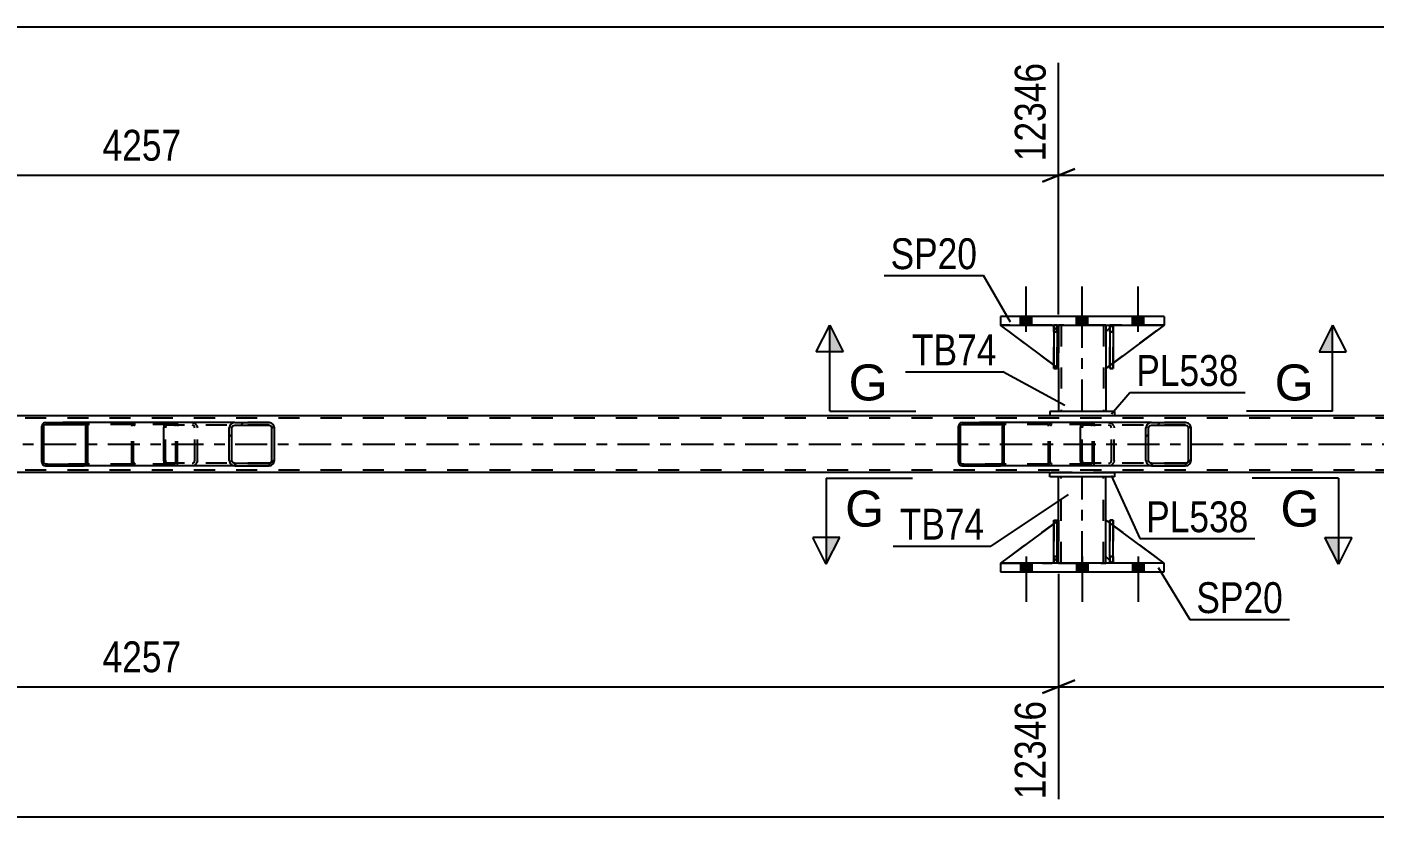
# Model space of a CAD drawing. Header units: millimetres. Extents: x -80 to 761, y -429 to 165.
# Drawn here: x 435.1 to 560.2, y -254.8 to -181.5 of the extents above; entities that cross this region are included whole.
import ezdxf

# ---------------------------------------------------------------- set-up
doc = ezdxf.new("R2010")
doc.units = ezdxf.units.MM
doc.linetypes.add('DXK_LINE_DOT2', pattern=[3.9198, 1.9599, -1.9599])
doc.linetypes.add('DXK_LINE_DOT3', pattern=[5.9187, 2.979, -0.9799, 0.9799, -0.9799])
doc.styles.add('Arial', font='ARIAL.TTF', dxfattribs={"height": 0.2})
doc.styles.add('Arial Narrow', font='ARIALN.TTF', dxfattribs={"height": 0.2})

# ---------------------------------------------------------------- blocks, each defined once
blk = doc.blocks.new('Part-814184913-5444 - 5260')
at = {"color": 2, "linetype": 'Continuous'}
for p, q in [((530.81, -209.16), (530.49, -209.16)), ((530.49, -209.16), (530.49, -213.16)), ((530.81, -209.16), (530.81, -209.16)), ((530.81, -209.16), (530.81, -213.16)), ((530.81, -213.16), (530.49, -213.16))]:
    blk.add_line(p, q, dxfattribs=at)
at = {"color": 7, "linetype": 'DXK_LINE_DOT2'}
for p, q in [((530.49, -209.76), (530.49, -209.16)), ((530.81, -209.76), (530.49, -209.76)), ((530.49, -209.76), (530.49, -213.16)), ((530.81, -209.76), (530.81, -209.16)), ((530.81, -209.16), (530.81, -209.16)), ((530.81, -213.16), (530.81, -209.76))]:
    blk.add_line(p, q, dxfattribs=at)
blk = doc.blocks.new('Part-814184913-5446 - 5260')
at = {"color": 7, "linetype": 'DXK_LINE_DOT2'}
for p, q in [((530.49, -209.76), (530.49, -209.16)), ((530.49, -209.16), (530.49, -209.16)), ((530.49, -209.16), (530.49, -213.16)), ((530.81, -209.16), (530.49, -209.16)), ((530.49, -213.16), (530.49, -209.76)), ((530.49, -209.76), (530.81, -209.76)), ((530.81, -209.76), (530.81, -209.16)), ((530.81, -213.16), (530.81, -209.16)), ((530.81, -209.76), (530.81, -213.16)), ((530.49, -213.16), (530.81, -213.16))]:
    blk.add_line(p, q, dxfattribs=at)
blk = doc.blocks.new('Part-814184913-5468 - 5260')
at = {"color": 2, "linetype": 'Continuous'}
for p, q in [((530.49, -227.58), (525.54, -231.24)), ((530.94, -227.24), (530.81, -227.34)), ((530.94, -230.64), (530.94, -227.24)), ((530.49, -231.09), (530.34, -231.24)), ((530.94, -230.64), (530.81, -230.77)), ((530.94, -230.64), (530.94, -230.64))]:
    blk.add_line(p, q, dxfattribs=at)
at = {"color": 7, "linetype": 'DXK_LINE_DOT2'}
for p, q in [((530.81, -227.34), (530.49, -227.58)), ((530.94, -230.64), (530.94, -227.24)), ((525.54, -231.24), (530.34, -231.24)), ((530.94, -230.64), (530.34, -231.24)), ((530.81, -230.77), (530.49, -231.09))]:
    blk.add_line(p, q, dxfattribs=at)
blk = doc.blocks.new('Part-814184913-5398 - 5260')
at = {"linetype": 'Continuous'}
h = blk.add_hatch(dxfattribs=at)
h.set_pattern_fill('', scale=0.7, style=0, pattern_type=0)
h.set_pattern_definition([(45, (543.2091, -218.5008), (-1.57154, 1.57154), [])])
h.paths.add_polyline_path([(543.25, -218.68), (543.21, -218.5), (543.1, -218.35), (542.94, -218.24), (542.74, -218.2), (539.56, -218.2), (539.37, -218.24), (539.2, -218.35), (539.1, -218.5), (539.06, -218.68), (539.06, -221.72), (539.1, -221.91), (539.2, -222.06), (539.37, -222.17), (539.56, -222.2), (542.74, -222.2), (542.94, -222.17), (543.1, -222.06), (543.21, -221.91), (543.25, -221.72)])
h.paths.add_polyline_path([(542.98, -221.82), (542.92, -221.89), (542.84, -221.95), (542.74, -221.96), (539.56, -221.96), (539.46, -221.95), (539.38, -221.89), (539.33, -221.82), (539.31, -221.72), (539.31, -218.68), (539.33, -218.59), (539.38, -218.51), (539.46, -218.46), (539.56, -218.44), (542.74, -218.44), (542.84, -218.46), (542.92, -218.51), (542.98, -218.59), (543, -218.68), (543, -221.72)])
at = {"color": 2, "linetype": 'Continuous'}
for p, q in [((532.99, -218.68), (533.01, -218.5)), ((532.99, -221.72), (532.99, -218.68)), ((533.01, -218.5), (533.07, -218.35)), ((533.07, -218.35), (533.16, -218.24)), ((533.16, -218.24), (533.26, -218.2)), ((539.56, -218.2), (533.26, -218.2)), ((539.1, -218.5), (539.06, -218.68)), ((539.06, -221.72), (539.06, -218.68)), ((539.31, -218.68), (539.33, -218.59)), ((539.31, -221.72), (539.31, -218.68)), ((539.33, -218.59), (539.38, -218.51)), ((539.56, -218.2), (539.37, -218.24)), ((539.38, -218.51), (539.46, -218.46)), ((539.46, -218.46), (539.56, -218.44)), ((539.56, -218.2), (542.74, -218.2)), ((539.56, -218.44), (542.74, -218.44)), ((542.94, -218.24), (542.74, -218.2)), ((542.74, -218.44), (542.84, -218.46)), ((542.84, -218.46), (542.92, -218.51)), ((542.92, -218.51), (542.98, -218.59)), ((542.98, -218.59), (543, -218.68)), ((543, -221.72), (543, -218.68)), ((543.25, -218.68), (543.21, -218.5)), ((543.25, -221.72), (543.25, -218.68)), ((533.01, -221.91), (532.99, -221.72)), ((533.07, -222.06), (533.01, -221.91)), ((533.16, -222.17), (533.07, -222.06)), ((533.26, -222.2), (533.16, -222.17)), ((539.56, -222.2), (533.26, -222.2)), ((539.06, -221.72), (539.1, -221.91)), ((539.33, -221.82), (539.31, -221.72)), ((539.38, -221.89), (539.33, -221.82)), ((539.37, -222.17), (539.56, -222.2)), ((539.46, -221.95), (539.38, -221.89)), ((539.56, -221.96), (539.46, -221.95)), ((539.56, -221.96), (542.74, -221.96)), ((539.56, -222.2), (542.74, -222.2)), ((542.84, -221.95), (542.74, -221.96)), ((542.74, -222.2), (542.94, -222.17)), ((542.92, -221.89), (542.84, -221.95)), ((542.98, -221.82), (542.92, -221.89)), ((543, -221.72), (542.98, -221.82)), ((543.21, -221.91), (543.25, -221.72))]:
    blk.add_line(p, q, dxfattribs=at)
at = {"color": 7, "linetype": 'DXK_LINE_DOT2'}
for p, q in [((533.13, -218.59), (533.12, -218.68)), ((533.12, -221.72), (533.12, -218.68)), ((533.16, -218.51), (533.13, -218.59)), ((533.21, -218.46), (533.16, -218.51)), ((533.26, -218.44), (533.21, -218.46)), ((542.74, -218.44), (533.26, -218.44)), ((534.25, -218.44), (534.25, -218.2)), ((535.59, -218.2), (535.79, -218.24)), ((535.69, -218.46), (535.59, -218.44)), ((535.77, -218.51), (535.69, -218.46)), ((535.83, -218.59), (535.77, -218.51)), ((535.85, -218.68), (535.83, -218.59)), ((535.85, -221.72), (535.85, -218.68)), ((536.06, -218.5), (536.1, -218.68)), ((536.1, -221.72), (536.1, -218.68)), ((542.74, -218.2), (539.56, -218.2)), ((533.12, -221.72), (533.13, -221.82)), ((533.13, -221.82), (533.16, -221.89)), ((533.16, -221.89), (533.21, -221.95)), ((533.21, -221.95), (533.26, -221.96)), ((542.74, -221.96), (533.26, -221.96)), ((534.25, -222.2), (534.25, -221.96)), ((535.59, -221.96), (535.69, -221.95)), ((535.79, -222.17), (535.59, -222.2)), ((535.69, -221.95), (535.77, -221.89)), ((535.77, -221.89), (535.83, -221.82)), ((535.83, -221.82), (535.85, -221.72)), ((536.1, -221.72), (536.06, -221.91)), ((542.74, -222.2), (539.56, -222.2))]:
    blk.add_line(p, q, dxfattribs=at)
for centre, start, end in [((535.61, -218.7), 23.8494, 68.8059), ((535.61, -221.71), 291.1941, 336.1506)]:
    blk.add_arc(centre, 0.492, start, end, dxfattribs=at)
at = {"color": 2, "linetype": 'Continuous'}
for centre, start, end in [((539.55, -218.7), 111.1941, 156.1506), ((542.76, -218.7), 23.8494, 68.8059), ((539.55, -221.71), 203.8494, 248.8059), ((542.76, -221.71), 291.1941, 336.1506)]:
    blk.add_arc(centre, 0.492, start, end, dxfattribs=at)
blk = doc.blocks.new('Part-814184913-5462 - 5260')
at = {"color": 2, "linetype": 'Continuous'}
for p, q in [((536.14, -217.16), (530.14, -217.16)), ((530.14, -217.16), (530.14, -217.56)), ((536.14, -217.56), (530.14, -217.56)), ((536.14, -217.16), (536.14, -217.56))]:
    blk.add_line(p, q, dxfattribs=at)
blk = doc.blocks.new('Part-814184913-5350 - 5260')
at = {"color": 2, "linetype": 'Continuous'}
for p, q in [((530.94, -209.16), (530.94, -209.76)), ((535.34, -209.16), (535.34, -209.76)), ((530.94, -213.16), (530.94, -217.16)), ((535.34, -213.16), (535.34, -217.16))]:
    blk.add_line(p, q, dxfattribs=at)
at = {"color": 7, "linetype": 'DXK_LINE_DOT2'}
for p, q in [((535.34, -209.16), (530.94, -209.16)), ((530.94, -209.76), (530.94, -213.16)), ((531.18, -209.16), (531.18, -217.16)), ((535.1, -209.16), (535.1, -217.16)), ((535.34, -209.76), (535.34, -213.16)), ((535.34, -217.16), (530.94, -217.16))]:
    blk.add_line(p, q, dxfattribs=at)
at = {"color": 7, "linetype": 'DXK_LINE_DOT3'}
blk.add_line((533.14, -217.16), (533.14, -209.16), dxfattribs=at)
blk = doc.blocks.new('Part-814184913-5486 - 5260')
at = {"color": 2, "linetype": 'Continuous'}
for p, q in [((540.74, -208.36), (525.54, -208.36)), ((525.54, -208.36), (525.54, -209.16)), ((540.74, -208.36), (540.74, -209.16)), ((525.54, -209.16), (540.74, -209.16))]:
    blk.add_line(p, q, dxfattribs=at)
blk = doc.blocks.new('Part-814184913-5367 - 5260')
at = {"linetype": 'Continuous'}
h = blk.add_hatch(dxfattribs=at)
h.set_pattern_fill('', scale=0.7, style=0, pattern_type=0)
h.set_pattern_definition([(45, (440.7428, -218.402), (-1.57154, 1.57154), [])])
h.paths.add_polyline_path([(440.77, -218.52), (440.74, -218.4), (440.67, -218.3), (440.56, -218.23), (440.43, -218.2), (436.85, -218.2), (436.72, -218.23), (436.61, -218.3), (436.54, -218.4), (436.51, -218.52), (436.51, -221.88), (436.54, -222.01), (436.61, -222.11), (436.72, -222.18), (436.85, -222.2), (440.43, -222.2), (440.56, -222.18), (440.67, -222.11), (440.74, -222.01), (440.77, -221.88)])
h.paths.add_polyline_path([(440.59, -221.95), (440.55, -222), (440.49, -222.03), (440.43, -222.04), (436.85, -222.04), (436.79, -222.03), (436.73, -222), (436.7, -221.95), (436.68, -221.88), (436.68, -218.52), (436.7, -218.46), (436.73, -218.41), (436.79, -218.38), (436.85, -218.36), (440.43, -218.36), (440.49, -218.38), (440.55, -218.41), (440.59, -218.46), (440.6, -218.52), (440.6, -221.88)])
at = {"color": 2, "linetype": 'Continuous'}
for p, q in [((436.54, -218.4), (436.51, -218.52)), ((436.51, -221.88), (436.51, -218.52)), ((436.68, -218.52), (436.7, -218.46)), ((436.68, -221.88), (436.68, -218.52)), ((436.7, -218.46), (436.73, -218.41)), ((436.85, -218.2), (436.72, -218.23)), ((436.73, -218.41), (436.79, -218.38)), ((436.79, -218.38), (436.85, -218.36)), ((436.85, -218.2), (440.43, -218.2)), ((436.85, -218.36), (440.43, -218.36)), ((448.13, -218.2), (440.43, -218.2)), ((440.56, -218.23), (440.43, -218.2)), ((440.43, -218.36), (440.49, -218.38)), ((440.49, -218.38), (440.55, -218.41)), ((440.55, -218.41), (440.59, -218.46)), ((440.59, -218.46), (440.6, -218.52)), ((440.6, -221.88), (440.6, -218.52)), ((440.77, -218.52), (440.74, -218.4)), ((440.77, -221.88), (440.77, -218.52)), ((436.51, -221.88), (436.54, -222.01)), ((436.7, -221.95), (436.68, -221.88)), ((436.73, -222), (436.7, -221.95)), ((436.72, -222.18), (436.85, -222.2)), ((436.79, -222.03), (436.73, -222)), ((436.85, -222.04), (436.79, -222.03)), ((436.85, -222.04), (440.43, -222.04)), ((436.85, -222.2), (440.43, -222.2)), ((440.49, -222.03), (440.43, -222.04)), ((440.43, -222.2), (440.56, -222.18)), ((448.13, -222.2), (440.43, -222.2)), ((440.55, -222), (440.49, -222.03)), ((440.59, -221.95), (440.55, -222)), ((440.6, -221.88), (440.59, -221.95)), ((440.74, -222.01), (440.77, -221.88))]:
    blk.add_line(p, q, dxfattribs=at)
at = {"color": 7, "linetype": 'DXK_LINE_DOT2'}
for p, q in [((440.43, -218.2), (436.85, -218.2)), ((448.78, -218.36), (436.85, -218.36)), ((444.86, -218.52), (444.89, -218.4)), ((444.86, -221.88), (444.86, -218.52)), ((445.04, -218.46), (445.03, -218.52)), ((445.03, -221.88), (445.03, -218.52)), ((445.08, -218.41), (445.04, -218.46)), ((445.07, -218.23), (445.2, -218.2)), ((445.08, -218.41), (445.1, -218.4)), ((445.1, -218.4), (445.14, -218.38)), ((445.14, -218.38), (445.2, -218.36)), ((448.78, -218.2), (448.13, -218.2)), ((448.78, -218.2), (448.91, -218.23)), ((448.84, -218.38), (448.78, -218.36)), ((448.9, -218.41), (448.84, -218.38)), ((448.93, -218.46), (448.9, -218.41)), ((448.95, -218.52), (448.93, -218.46)), ((448.95, -221.88), (448.95, -218.52)), ((449.09, -218.4), (449.11, -218.5)), ((449.11, -218.5), (449.12, -218.52)), ((449.12, -221.88), (449.12, -218.52)), ((448.78, -222.04), (436.85, -222.04)), ((440.43, -222.2), (436.85, -222.2)), ((444.89, -222.01), (444.86, -221.88)), ((445.03, -221.88), (445.04, -221.95)), ((445.04, -221.95), (445.08, -222)), ((445.2, -222.2), (445.07, -222.18)), ((445.08, -222), (445.1, -222.01)), ((445.1, -222.01), (445.14, -222.03)), ((445.14, -222.03), (445.2, -222.04)), ((448.78, -222.2), (448.13, -222.2)), ((448.78, -222.04), (448.84, -222.03)), ((448.91, -222.18), (448.78, -222.2)), ((448.84, -222.03), (448.9, -222)), ((448.9, -222), (448.93, -221.95)), ((448.93, -221.95), (448.95, -221.88)), ((449.12, -221.88), (449.09, -222.01))]:
    blk.add_line(p, q, dxfattribs=at)
at = {"color": 2, "linetype": 'Continuous'}
for centre, start, end in [((436.84, -218.54), 110.7583, 155.68), ((440.44, -218.54), 24.32, 69.2417), ((436.84, -221.87), 204.32, 249.2417), ((440.44, -221.87), 290.7583, 335.68)]:
    blk.add_arc(centre, 0.331, start, end, dxfattribs=at)
at = {"color": 7, "linetype": 'DXK_LINE_DOT2'}
for centre, start, end in [((445.19, -218.54), 110.7583, 155.68), ((448.79, -218.54), 24.32, 69.2417), ((445.19, -221.87), 204.32, 249.2417)]:
    blk.add_arc(centre, 0.331, start, end, dxfattribs=at)
blk = doc.blocks.new('Part-814184913-5368 - 5260')
at = {"linetype": 'Continuous'}
h = blk.add_hatch(dxfattribs=at)
h.set_pattern_fill('', scale=0.7, style=0, pattern_type=0)
h.set_pattern_definition([(45, (458.075, -218.5008), (-1.57154, 1.57154), [])])
h.paths.add_polyline_path([(458.11, -218.68), (458.07, -218.5), (457.97, -218.35), (457.8, -218.24), (457.61, -218.2), (454.43, -218.2), (454.23, -218.24), (454.07, -218.35), (453.96, -218.5), (453.92, -218.68), (453.92, -221.72), (453.96, -221.91), (454.07, -222.06), (454.23, -222.17), (454.43, -222.2), (457.61, -222.2), (457.8, -222.17), (457.97, -222.06), (458.07, -221.91), (458.11, -221.72)])
h.paths.add_polyline_path([(457.84, -221.82), (457.79, -221.89), (457.71, -221.95), (457.61, -221.96), (454.43, -221.96), (454.33, -221.95), (454.25, -221.89), (454.19, -221.82), (454.17, -221.72), (454.17, -218.68), (454.19, -218.59), (454.25, -218.51), (454.33, -218.46), (454.43, -218.44), (457.61, -218.44), (457.71, -218.46), (457.79, -218.51), (457.84, -218.59), (457.86, -218.68), (457.86, -221.72)])
at = {"color": 2, "linetype": 'Continuous'}
for p, q in [((447.85, -218.68), (447.88, -218.5)), ((447.85, -221.72), (447.85, -218.68)), ((447.88, -218.5), (447.93, -218.35)), ((447.93, -218.35), (448.02, -218.24)), ((448.02, -218.24), (448.13, -218.2)), ((454.43, -218.2), (448.13, -218.2)), ((453.96, -218.5), (453.92, -218.68)), ((453.92, -221.72), (453.92, -218.68)), ((454.17, -218.68), (454.19, -218.59)), ((454.17, -221.72), (454.17, -218.68)), ((454.19, -218.59), (454.25, -218.51)), ((454.43, -218.2), (454.23, -218.24)), ((454.25, -218.51), (454.33, -218.46)), ((454.33, -218.46), (454.43, -218.44)), ((454.43, -218.2), (457.61, -218.2)), ((454.43, -218.44), (457.61, -218.44)), ((457.8, -218.24), (457.61, -218.2)), ((457.61, -218.44), (457.71, -218.46)), ((457.71, -218.46), (457.79, -218.51)), ((457.79, -218.51), (457.84, -218.59)), ((457.84, -218.59), (457.86, -218.68)), ((457.86, -221.72), (457.86, -218.68)), ((458.11, -218.68), (458.07, -218.5)), ((458.11, -221.72), (458.11, -218.68)), ((447.88, -221.91), (447.85, -221.72)), ((447.93, -222.06), (447.88, -221.91)), ((448.02, -222.17), (447.93, -222.06)), ((448.13, -222.2), (448.02, -222.17)), ((454.43, -222.2), (448.13, -222.2)), ((453.92, -221.72), (453.96, -221.91)), ((454.19, -221.82), (454.17, -221.72)), ((454.25, -221.89), (454.19, -221.82)), ((454.23, -222.17), (454.43, -222.2)), ((454.33, -221.95), (454.25, -221.89)), ((454.43, -221.96), (454.33, -221.95)), ((454.43, -221.96), (457.61, -221.96)), ((454.43, -222.2), (457.61, -222.2)), ((457.71, -221.95), (457.61, -221.96)), ((457.61, -222.2), (457.8, -222.17)), ((457.79, -221.89), (457.71, -221.95)), ((457.84, -221.82), (457.79, -221.89)), ((457.86, -221.72), (457.84, -221.82)), ((458.07, -221.91), (458.11, -221.72))]:
    blk.add_line(p, q, dxfattribs=at)
at = {"color": 7, "linetype": 'DXK_LINE_DOT2'}
for p, q in [((448, -218.59), (447.99, -218.68)), ((447.99, -221.72), (447.99, -218.68)), ((448.03, -218.51), (448, -218.59)), ((448.07, -218.46), (448.03, -218.51)), ((448.13, -218.44), (448.07, -218.46)), ((457.61, -218.44), (448.13, -218.44)), ((449.12, -218.44), (449.12, -218.2)), ((450.46, -218.2), (450.65, -218.24)), ((450.56, -218.46), (450.46, -218.44)), ((450.64, -218.51), (450.56, -218.46)), ((450.69, -218.59), (450.64, -218.51)), ((450.71, -218.68), (450.69, -218.59)), ((450.71, -221.72), (450.71, -218.68)), ((450.92, -218.5), (450.96, -218.68)), ((450.96, -221.72), (450.96, -218.68)), ((457.61, -218.2), (454.43, -218.2)), ((447.99, -221.72), (448, -221.82)), ((448, -221.82), (448.03, -221.89)), ((448.03, -221.89), (448.07, -221.95)), ((448.07, -221.95), (448.13, -221.96)), ((457.61, -221.96), (448.13, -221.96)), ((449.12, -222.2), (449.12, -221.96)), ((450.46, -221.96), (450.56, -221.95)), ((450.65, -222.17), (450.46, -222.2)), ((450.56, -221.95), (450.64, -221.89)), ((450.64, -221.89), (450.69, -221.82)), ((450.69, -221.82), (450.71, -221.72)), ((450.96, -221.72), (450.92, -221.91)), ((457.61, -222.2), (454.43, -222.2))]:
    blk.add_line(p, q, dxfattribs=at)
for centre, start, end in [((450.47, -218.7), 23.8494, 68.8059), ((450.47, -221.71), 291.1941, 336.1506)]:
    blk.add_arc(centre, 0.492, start, end, dxfattribs=at)
at = {"color": 2, "linetype": 'Continuous'}
for centre, start, end in [((454.41, -218.7), 111.1941, 156.1506), ((457.62, -218.7), 23.8494, 68.8059), ((454.41, -221.71), 203.8494, 248.8059), ((457.62, -221.71), 291.1941, 336.1506)]:
    blk.add_arc(centre, 0.492, start, end, dxfattribs=at)
blk = doc.blocks.new('Part-814184913-5369 - 5260')
at = {"linetype": 'Continuous'}
h = blk.add_hatch(dxfattribs=at)
h.set_pattern_fill('', scale=0.7, style=0, pattern_type=0)
h.set_pattern_definition([(45, (525.877, -218.402), (-1.57154, 1.57154), [])])
h.paths.add_polyline_path([(525.9, -218.52), (525.88, -218.4), (525.8, -218.3), (525.69, -218.23), (525.56, -218.2), (521.99, -218.2), (521.86, -218.23), (521.75, -218.3), (521.67, -218.4), (521.65, -218.52), (521.65, -221.88), (521.67, -222.01), (521.75, -222.11), (521.86, -222.18), (521.99, -222.2), (525.56, -222.2), (525.69, -222.18), (525.8, -222.11), (525.88, -222.01), (525.9, -221.88)])
h.paths.add_polyline_path([(525.72, -221.95), (525.68, -222), (525.63, -222.03), (525.56, -222.04), (521.99, -222.04), (521.92, -222.03), (521.87, -222), (521.83, -221.95), (521.82, -221.88), (521.82, -218.52), (521.83, -218.46), (521.87, -218.41), (521.92, -218.38), (521.99, -218.36), (525.56, -218.36), (525.63, -218.38), (525.68, -218.41), (525.72, -218.46), (525.73, -218.52), (525.73, -221.88)])
at = {"color": 2, "linetype": 'Continuous'}
for p, q in [((521.67, -218.4), (521.65, -218.52)), ((521.65, -221.88), (521.65, -218.52)), ((521.82, -218.52), (521.83, -218.46)), ((521.82, -221.88), (521.82, -218.52)), ((521.83, -218.46), (521.87, -218.41)), ((521.99, -218.2), (521.86, -218.23)), ((521.87, -218.41), (521.92, -218.38)), ((521.92, -218.38), (521.99, -218.36)), ((521.99, -218.2), (525.56, -218.2)), ((521.99, -218.36), (525.56, -218.36)), ((533.26, -218.2), (525.56, -218.2)), ((525.69, -218.23), (525.56, -218.2)), ((525.56, -218.36), (525.63, -218.38)), ((525.63, -218.38), (525.68, -218.41)), ((525.68, -218.41), (525.72, -218.46)), ((525.72, -218.46), (525.73, -218.52)), ((525.73, -221.88), (525.73, -218.52)), ((525.9, -218.52), (525.88, -218.4)), ((525.9, -221.88), (525.9, -218.52)), ((521.65, -221.88), (521.67, -222.01)), ((521.83, -221.95), (521.82, -221.88)), ((521.87, -222), (521.83, -221.95)), ((521.86, -222.18), (521.99, -222.2)), ((521.92, -222.03), (521.87, -222)), ((521.99, -222.04), (521.92, -222.03)), ((521.99, -222.04), (525.56, -222.04)), ((521.99, -222.2), (525.56, -222.2)), ((525.63, -222.03), (525.56, -222.04)), ((525.56, -222.2), (525.69, -222.18)), ((533.26, -222.2), (525.56, -222.2)), ((525.68, -222), (525.63, -222.03)), ((525.72, -221.95), (525.68, -222)), ((525.73, -221.88), (525.72, -221.95)), ((525.88, -222.01), (525.9, -221.88))]:
    blk.add_line(p, q, dxfattribs=at)
at = {"color": 7, "linetype": 'DXK_LINE_DOT2'}
for p, q in [((525.56, -218.2), (521.99, -218.2)), ((533.91, -218.36), (521.99, -218.36)), ((530, -218.52), (530.02, -218.4)), ((530, -221.88), (530, -218.52)), ((530.18, -218.46), (530.17, -218.52)), ((530.17, -221.88), (530.17, -218.52)), ((530.22, -218.41), (530.18, -218.46)), ((530.21, -218.23), (530.34, -218.2)), ((530.27, -218.38), (530.22, -218.41)), ((530.34, -218.36), (530.27, -218.38)), ((533.91, -218.2), (533.26, -218.2)), ((533.91, -218.2), (534.04, -218.23)), ((533.98, -218.38), (533.91, -218.36)), ((534.03, -218.41), (533.98, -218.38)), ((534.07, -218.46), (534.03, -218.41)), ((534.08, -218.52), (534.07, -218.46)), ((534.08, -221.88), (534.08, -218.52)), ((534.23, -218.4), (534.25, -218.5)), ((534.25, -218.5), (534.25, -218.52)), ((534.25, -221.88), (534.25, -218.52)), ((533.91, -222.04), (521.99, -222.04)), ((525.56, -222.2), (521.99, -222.2)), ((530.02, -222.01), (530, -221.88)), ((530.17, -221.88), (530.18, -221.95)), ((530.18, -221.95), (530.22, -222)), ((530.34, -222.2), (530.21, -222.18)), ((530.22, -222), (530.23, -222.01)), ((530.23, -222.01), (530.27, -222.03)), ((530.27, -222.03), (530.34, -222.04)), ((533.91, -222.2), (533.26, -222.2)), ((533.91, -222.04), (533.98, -222.03)), ((534.04, -222.18), (533.91, -222.2)), ((533.98, -222.03), (534.03, -222)), ((534.03, -222), (534.07, -221.95)), ((534.07, -221.95), (534.08, -221.88)), ((534.25, -221.88), (534.23, -222.01))]:
    blk.add_line(p, q, dxfattribs=at)
at = {"color": 2, "linetype": 'Continuous'}
for centre, start, end in [((521.97, -218.54), 110.7583, 155.68), ((525.58, -218.54), 24.32, 69.2417), ((521.97, -221.87), 204.32, 249.2417), ((525.58, -221.87), 290.7583, 335.68)]:
    blk.add_arc(centre, 0.331, start, end, dxfattribs=at)
at = {"color": 7, "linetype": 'DXK_LINE_DOT2'}
for centre, start, end in [((530.32, -218.54), 110.7583, 155.68), ((533.92, -218.54), 24.32, 69.2417), ((530.32, -221.87), 204.32, 249.2417)]:
    blk.add_arc(centre, 0.331, start, end, dxfattribs=at)
blk = doc.blocks.new('Part-814184913-5494 - 5260')
at = {"color": 2, "linetype": 'Continuous'}
for p, q in [((535.34, -230.64), (535.34, -227.24)), ((535.69, -227.51), (535.34, -227.24)), ((540.74, -231.24), (536.01, -227.74)), ((535.69, -231), (535.34, -230.64))]:
    blk.add_line(p, q, dxfattribs=at)
at = {"color": 7, "linetype": 'DXK_LINE_DOT2'}
for p, q in [((536.01, -227.74), (535.69, -227.51)), ((535.94, -231.24), (535.69, -231)), ((540.74, -231.24), (535.94, -231.24)), ((540.74, -231.24), (540.74, -231.24)), ((540.74, -231.24), (540.74, -231.24))]:
    blk.add_line(p, q, dxfattribs=at)
blk = doc.blocks.new('Part-814184913-5431 - 5260')
at = {"color": 7, "linetype": 'DXK_LINE_DOT2'}
for p, q in [((536.01, -227.24), (535.69, -227.24)), ((535.69, -230.64), (535.69, -227.24)), ((535.69, -227.24), (535.69, -231.24)), ((536.01, -227.24), (536.01, -230.64)), ((536.01, -231.24), (536.01, -227.24)), ((536.01, -230.64), (535.69, -230.64)), ((535.69, -231.24), (535.69, -230.64)), ((536.01, -231.24), (535.69, -231.24)), ((536.01, -230.64), (536.01, -231.24)), ((536.01, -231.24), (536.01, -231.24))]:
    blk.add_line(p, q, dxfattribs=at)
blk = doc.blocks.new('Part-814184913-5434 - 5260')
at = {"color": 2, "linetype": 'Continuous'}
for p, q in [((535.69, -209.41), (535.34, -209.76)), ((535.34, -209.76), (535.34, -213.16)), ((540.74, -209.16), (536.01, -212.67)), ((535.69, -212.9), (535.34, -213.16))]:
    blk.add_line(p, q, dxfattribs=at)
at = {"color": 7, "linetype": 'DXK_LINE_DOT2'}
for p, q in [((535.94, -209.16), (535.69, -209.41)), ((540.74, -209.16), (535.94, -209.16)), ((536.01, -212.67), (535.69, -212.9))]:
    blk.add_line(p, q, dxfattribs=at)
blk = doc.blocks.new('Part-814184913-5437 - 5260')
at = {"color": 7, "linetype": 'DXK_LINE_DOT2'}
for p, q in [((535.94, -209.16), (535.34, -209.76)), ((535.34, -213.16), (540.74, -209.16)), ((535.34, -209.76), (535.34, -213.16)), ((540.74, -209.16), (535.94, -209.16))]:
    blk.add_line(p, q, dxfattribs=at)
blk = doc.blocks.new('Part-814184913-5440 - 5260')
at = {"color": 2, "linetype": 'Continuous'}
for p, q in [((530.49, -212.83), (525.54, -209.16)), ((530.49, -209.32), (530.34, -209.16)), ((530.94, -209.76), (530.81, -209.64)), ((530.94, -209.76), (530.94, -209.76)), ((530.94, -213.16), (530.94, -209.76)), ((530.81, -213.07), (530.94, -213.16)), ((530.94, -213.16), (530.94, -213.16))]:
    blk.add_line(p, q, dxfattribs=at)
at = {"color": 7, "linetype": 'DXK_LINE_DOT2'}
for p, q in [((530.34, -209.16), (525.54, -209.16)), ((530.34, -209.16), (530.94, -209.76)), ((530.81, -209.64), (530.49, -209.32)), ((530.94, -209.76), (530.94, -213.16)), ((530.81, -213.07), (530.49, -212.83))]:
    blk.add_line(p, q, dxfattribs=at)
blk = doc.blocks.new('Part-814184913-5443 - 5260')
at = {"color": 7, "linetype": 'DXK_LINE_DOT2'}
for p, q in [((530.94, -213.16), (525.54, -209.16)), ((525.54, -209.16), (530.34, -209.16)), ((530.34, -209.16), (530.94, -209.76)), ((530.94, -209.76), (530.34, -209.16)), ((530.94, -209.76), (530.94, -213.16)), ((530.94, -209.76), (530.94, -209.76)), ((530.94, -209.76), (530.94, -213.16))]:
    blk.add_line(p, q, dxfattribs=at)
blk = doc.blocks.new('Part-814184913-5445 - 5260')
at = {"color": 2, "linetype": 'Continuous'}
for p, q in [((536.01, -209.16), (535.69, -209.16)), ((535.69, -209.16), (535.69, -213.16)), ((536.01, -209.16), (536.01, -209.16)), ((536.01, -209.16), (536.01, -213.16)), ((536.01, -213.16), (535.69, -213.16))]:
    blk.add_line(p, q, dxfattribs=at)
at = {"color": 7, "linetype": 'DXK_LINE_DOT2'}
for p, q in [((535.69, -209.76), (535.69, -209.16)), ((536.01, -209.76), (535.69, -209.76)), ((535.69, -209.76), (535.69, -213.16)), ((536.01, -209.76), (536.01, -209.16)), ((536.01, -209.16), (536.01, -209.16)), ((536.01, -213.16), (536.01, -209.76))]:
    blk.add_line(p, q, dxfattribs=at)
blk = doc.blocks.new('Part-814184913-5447 - 5260')
at = {"color": 7, "linetype": 'DXK_LINE_DOT2'}
for p, q in [((535.69, -209.76), (535.69, -209.16)), ((535.69, -209.16), (535.69, -209.16)), ((535.69, -209.16), (535.69, -213.16)), ((536.01, -209.16), (535.69, -209.16)), ((535.69, -213.16), (535.69, -209.76)), ((535.69, -209.76), (536.01, -209.76)), ((536.01, -209.76), (536.01, -209.16)), ((536.01, -213.16), (536.01, -209.16)), ((536.01, -209.76), (536.01, -213.16)), ((535.69, -213.16), (536.01, -213.16))]:
    blk.add_line(p, q, dxfattribs=at)
blk = doc.blocks.new('Part-814184913-5452 - 5260')
at = {"color": 2, "linetype": 'Continuous'}
for p, q in [((530.94, -227.24), (530.94, -223.24)), ((535.34, -227.24), (535.34, -223.24)), ((530.94, -231.24), (530.94, -230.64)), ((535.34, -231.24), (535.34, -230.64))]:
    blk.add_line(p, q, dxfattribs=at)
at = {"color": 7, "linetype": 'DXK_LINE_DOT2'}
for p, q in [((535.34, -223.24), (530.94, -223.24)), ((531.18, -231.24), (531.18, -223.24)), ((535.1, -231.24), (535.1, -223.24)), ((530.94, -230.64), (530.94, -227.24)), ((535.34, -230.64), (535.34, -227.24)), ((530.94, -231.24), (535.34, -231.24))]:
    blk.add_line(p, q, dxfattribs=at)
at = {"color": 7, "linetype": 'DXK_LINE_DOT3'}
blk.add_line((533.14, -231.24), (533.14, -223.24), dxfattribs=at)
blk = doc.blocks.new('Part-814184913-5457 - 5260')
at = {"color": 2, "linetype": 'Continuous'}
for p, q in [((530.14, -222.84), (536.14, -222.84)), ((530.14, -223.24), (530.14, -222.84)), ((536.14, -223.24), (530.14, -223.24)), ((536.14, -222.84), (536.14, -223.24))]:
    blk.add_line(p, q, dxfattribs=at)
blk = doc.blocks.new('Part-814184913-5465 - 5260')
at = {"color": 7, "linetype": 'DXK_LINE_DOT2'}
for p, q in [((535.34, -230.64), (535.34, -227.24)), ((535.34, -227.24), (540.74, -231.24)), ((535.94, -231.24), (535.34, -230.64)), ((540.74, -231.24), (535.94, -231.24))]:
    blk.add_line(p, q, dxfattribs=at)
blk = doc.blocks.new('Part-814184913-5471 - 5260')
at = {"color": 7, "linetype": 'DXK_LINE_DOT2'}
for p, q in [((530.94, -227.24), (525.54, -231.24)), ((530.94, -230.64), (530.94, -227.24)), ((530.94, -227.24), (530.94, -230.64)), ((525.54, -231.24), (530.34, -231.24)), ((530.34, -231.24), (530.94, -230.64)), ((530.94, -230.64), (530.34, -231.24)), ((530.94, -230.64), (530.94, -230.64))]:
    blk.add_line(p, q, dxfattribs=at)
blk = doc.blocks.new('Part-814184913-5472 - 5260')
at = {"color": 2, "linetype": 'Continuous'}
for p, q in [((530.49, -231.24), (530.49, -227.24)), ((530.49, -227.24), (530.81, -227.24)), ((530.81, -231.24), (530.81, -227.24)), ((530.49, -231.24), (530.49, -231.24)), ((530.81, -231.24), (530.49, -231.24))]:
    blk.add_line(p, q, dxfattribs=at)
at = {"color": 7, "linetype": 'DXK_LINE_DOT2'}
for p, q in [((530.49, -227.24), (530.49, -230.64)), ((530.81, -230.64), (530.81, -227.24)), ((530.49, -230.64), (530.49, -231.24)), ((530.49, -230.64), (530.81, -230.64)), ((530.81, -231.24), (530.81, -230.64)), ((530.81, -231.24), (530.81, -231.24))]:
    blk.add_line(p, q, dxfattribs=at)
blk = doc.blocks.new('Part-814184913-5473 - 5260')
at = {"color": 2, "linetype": 'Continuous'}
for p, q in [((535.69, -231.24), (535.69, -227.24)), ((535.69, -227.24), (536.01, -227.24)), ((536.01, -231.24), (536.01, -227.24)), ((535.69, -231.24), (535.69, -231.24)), ((536.01, -231.24), (535.69, -231.24))]:
    blk.add_line(p, q, dxfattribs=at)
at = {"color": 7, "linetype": 'DXK_LINE_DOT2'}
for p, q in [((535.69, -227.24), (535.69, -230.64)), ((536.01, -230.64), (536.01, -227.24)), ((535.69, -230.64), (535.69, -231.24)), ((535.69, -230.64), (536.01, -230.64)), ((536.01, -231.24), (536.01, -230.64)), ((536.01, -231.24), (536.01, -231.24))]:
    blk.add_line(p, q, dxfattribs=at)
blk = doc.blocks.new('Part-814184913-5474 - 5260')
at = {"color": 7, "linetype": 'DXK_LINE_DOT2'}
for p, q in [((530.49, -227.24), (530.81, -227.24)), ((530.49, -230.64), (530.49, -227.24)), ((530.49, -227.24), (530.49, -231.24)), ((530.81, -227.24), (530.81, -230.64)), ((530.81, -231.24), (530.81, -227.34)), ((530.81, -230.64), (530.49, -230.64)), ((530.49, -231.24), (530.49, -230.64)), ((530.81, -231.24), (530.49, -231.24)), ((530.81, -230.64), (530.81, -231.24)), ((530.81, -231.24), (530.81, -231.24))]:
    blk.add_line(p, q, dxfattribs=at)
blk = doc.blocks.new('Part-814184913-5479 - 5260')
at = {"color": 2, "linetype": 'Continuous'}
for p, q in [((530.14, -217.56), (365.87, -217.56)), ((628.99, -217.56), (536.14, -217.56)), ((530.14, -222.84), (365.87, -222.84)), ((628.99, -222.84), (536.14, -222.84))]:
    blk.add_line(p, q, dxfattribs=at)
at = {"color": 7, "linetype": 'DXK_LINE_DOT2'}
for p, q in [((536.14, -217.56), (530.14, -217.56)), ((628.99, -217.8), (52, -217.8)), ((628.99, -222.6), (52, -222.6)), ((536.14, -222.84), (530.14, -222.84))]:
    blk.add_line(p, q, dxfattribs=at)
at = {"color": 7, "linetype": 'DXK_LINE_DOT3'}
blk.add_line((52, -220.2), (628.99, -220.2), dxfattribs=at)
blk = doc.blocks.new('Part-814184913-5491 - 5260')
at = {"color": 2, "linetype": 'Continuous'}
for p, q in [((540.74, -231.24), (525.54, -231.24)), ((525.54, -231.24), (525.54, -232.04)), ((540.74, -232.04), (540.74, -231.24)), ((525.54, -232.04), (540.74, -232.04))]:
    blk.add_line(p, q, dxfattribs=at)
blk = doc.blocks.new('Bolt-814184913-5541 - 5260')
at = {"linetype": 'Continuous'}
for points in [[(527.42, -209.16), (528.46, -209.16), (528.46, -208.36), (527.42, -208.36)], [(527.42, -209.16), (528.46, -209.16), (528.46, -208.36), (527.42, -208.36)], [(527.42, -209.16), (528.46, -209.16), (528.46, -208.36), (527.42, -208.36)], [(532.62, -209.16), (533.66, -209.16), (533.66, -208.36), (532.62, -208.36)], [(532.62, -209.16), (533.66, -209.16), (533.66, -208.36), (532.62, -208.36)], [(537.82, -209.16), (538.86, -209.16), (538.86, -208.36), (537.82, -208.36)], [(537.82, -209.16), (538.86, -209.16), (538.86, -208.36), (537.82, -208.36)], [(537.82, -209.16), (538.86, -209.16), (538.86, -208.36), (537.82, -208.36)]]:
    blk.add_hatch(color=1, dxfattribs=at).paths.add_polyline_path(points)
at = {"color": 1, "linetype": 'Continuous'}
for p, q in [((527.94, -209.76), (527.94, -205.56)), ((527.94, -209.76), (527.94, -205.56)), ((527.94, -209.76), (527.94, -205.56)), ((533.14, -209.76), (533.14, -205.56)), ((533.14, -209.76), (533.14, -205.56)), ((538.34, -209.76), (538.34, -205.56)), ((538.34, -209.76), (538.34, -205.56)), ((538.34, -209.76), (538.34, -205.56)), ((527.42, -209.16), (527.42, -208.36)), ((527.42, -209.16), (527.42, -208.36)), ((527.42, -209.16), (527.42, -208.36)), ((528.46, -209.16), (528.46, -208.36)), ((528.46, -209.16), (528.46, -208.36)), ((528.46, -209.16), (528.46, -208.36)), ((532.62, -209.16), (532.62, -208.36)), ((532.62, -209.16), (532.62, -208.36)), ((533.66, -209.16), (533.66, -208.36)), ((533.66, -209.16), (533.66, -208.36)), ((537.82, -209.16), (537.82, -208.36)), ((537.82, -209.16), (537.82, -208.36)), ((537.82, -209.16), (537.82, -208.36)), ((538.86, -209.16), (538.86, -208.36)), ((538.86, -209.16), (538.86, -208.36)), ((538.86, -209.16), (538.86, -208.36))]:
    blk.add_line(p, q, dxfattribs=at)
blk = doc.blocks.new('Bolt-814184913-5542 - 5260')
at = {"linetype": 'Continuous'}
for points in [[(528.46, -231.24), (527.42, -231.24), (527.42, -232.04), (528.46, -232.04)], [(528.46, -231.24), (527.42, -231.24), (527.42, -232.04), (528.46, -232.04)], [(528.46, -231.24), (527.42, -231.24), (527.42, -232.04), (528.46, -232.04)], [(533.66, -231.24), (532.62, -231.24), (532.62, -232.04), (533.66, -232.04)], [(533.66, -231.24), (532.62, -231.24), (532.62, -232.04), (533.66, -232.04)], [(538.86, -231.24), (537.82, -231.24), (537.82, -232.04), (538.86, -232.04)], [(538.86, -231.24), (537.82, -231.24), (537.82, -232.04), (538.86, -232.04)], [(538.86, -231.24), (537.82, -231.24), (537.82, -232.04), (538.86, -232.04)]]:
    blk.add_hatch(color=1, dxfattribs=at).paths.add_polyline_path(points)
at = {"color": 1, "linetype": 'Continuous'}
for p, q in [((527.42, -231.24), (527.42, -232.04)), ((527.42, -231.24), (527.42, -232.04)), ((527.42, -231.24), (527.42, -232.04)), ((527.94, -230.64), (527.94, -234.84)), ((527.94, -230.64), (527.94, -234.84)), ((527.94, -230.64), (527.94, -234.84)), ((528.46, -231.24), (528.46, -232.04)), ((528.46, -231.24), (528.46, -232.04)), ((528.46, -231.24), (528.46, -232.04)), ((532.62, -231.24), (532.62, -232.04)), ((532.62, -231.24), (532.62, -232.04)), ((533.14, -230.64), (533.14, -234.84)), ((533.14, -230.64), (533.14, -234.84)), ((533.66, -231.24), (533.66, -232.04)), ((533.66, -231.24), (533.66, -232.04)), ((537.82, -231.24), (537.82, -232.04)), ((537.82, -231.24), (537.82, -232.04)), ((537.82, -231.24), (537.82, -232.04)), ((538.34, -230.64), (538.34, -234.84)), ((538.34, -230.64), (538.34, -234.84)), ((538.34, -230.64), (538.34, -234.84)), ((538.86, -231.24), (538.86, -232.04)), ((538.86, -231.24), (538.86, -232.04)), ((538.86, -231.24), (538.86, -232.04))]:
    blk.add_line(p, q, dxfattribs=at)
blk = doc.blocks.new('StraightDimension-814184913-5656 - 5260')
at = {"color": 7, "linetype": 'Continuous'}
blk.add_line((39.33, -254.81), (639.85, -254.81), dxfattribs=at)
blk = doc.blocks.new('StraightDimension-814184913-5709 - 5260')
at = {"color": 7, "linetype": 'Continuous'}
for p, q in [((360.67, -232.24), (360.67, -251.33)), ((530.94, -232.24), (530.94, -253.16)), ((362.17, -242.12), (359.17, -243.32)), ((360.67, -242.72), (530.94, -242.72)), ((529.44, -243.32), (532.44, -242.12))]:
    blk.add_line(p, q, dxfattribs=at)
at = {"color": 0}
blk.add_wipeout([(450.06, -241.97), (450.06, -237.77), (441.55, -237.77), (441.55, -241.97)], dxfattribs=at)
at = {"color": 3, "style": 'Arial Narrow'}
blk.add_text('4257', height=2.863, dxfattribs=at).set_placement((442.15, -241.37))
at = {"color": 0, "linetype": 'Continuous'}
blk.add_wipeout([(530.34, -243.42), (526.14, -243.42), (526.14, -253.76), (530.34, -253.76)], dxfattribs=at)
at = {"color": 3, "linetype": 'Continuous', "style": 'Arial Narrow'}
blk.add_text('12346', height=2.863, rotation=90.0002, dxfattribs=at).set_placement((529.74, -253.16))
blk = doc.blocks.new('StraightDimension-814184913-5715 - 5260')
at = {"color": 7, "linetype": 'Continuous'}
for p, q in [((639.21, -227.7), (639.21, -253.16)), ((530.94, -232.24), (530.94, -253.16)), ((532.44, -242.12), (529.44, -243.32)), ((530.94, -242.72), (639.21, -242.72)), ((637.71, -243.32), (640.71, -242.12))]:
    blk.add_line(p, q, dxfattribs=at)
at = {"color": 0}
blk.add_wipeout([(589.33, -241.97), (589.33, -237.77), (580.81, -237.77), (580.81, -241.97)], dxfattribs=at)
at = {"color": 3, "style": 'Arial Narrow'}
blk.add_text('3896', height=2.863, dxfattribs=at).set_placement((581.41, -241.37))
at = {"color": 0, "linetype": 'Continuous'}
blk.add_wipeout([(638.61, -243.42), (634.41, -243.42), (634.41, -253.76), (638.61, -253.76)], dxfattribs=at)
at = {"color": 3, "linetype": 'Continuous', "style": 'Arial Narrow'}
blk.add_text('16242', height=2.863, rotation=90.0002, dxfattribs=at).set_placement((638.01, -253.16))
blk = doc.blocks.new('StraightDimension-814184913-5732 - 5260')
at = {"color": 7, "linetype": 'Continuous'}
for p, q in [((530.94, -208.16), (530.94, -184.79)), ((360.67, -208.16), (360.67, -186.62)), ((362.17, -194.63), (359.17, -195.83)), ((529.44, -195.83), (532.44, -194.63)), ((360.67, -195.23), (530.94, -195.23))]:
    blk.add_line(p, q, dxfattribs=at)
at = {"color": 0}
blk.add_wipeout([(450.06, -194.48), (450.06, -190.28), (441.55, -190.28), (441.55, -194.48)], dxfattribs=at)
at = {"color": 3, "style": 'Arial Narrow'}
blk.add_text('4257', height=2.863, dxfattribs=at).set_placement((442.15, -193.88))
at = {"color": 0, "linetype": 'Continuous'}
blk.add_wipeout([(530.34, -184.19), (526.14, -184.19), (526.14, -194.53), (530.34, -194.53)], dxfattribs=at)
at = {"color": 3, "linetype": 'Continuous', "style": 'Arial Narrow'}
blk.add_text('12346', height=2.863, rotation=90.0002, dxfattribs=at).set_placement((529.74, -193.93))
blk = doc.blocks.new('StraightDimension-814184913-5737 - 5260')
at = {"color": 7, "linetype": 'Continuous'}
for p, q in [((530.94, -208.16), (530.94, -184.79)), ((639.21, -216.56), (639.21, -184.79)), ((532.44, -194.63), (529.44, -195.83)), ((637.71, -195.83), (640.71, -194.63)), ((530.94, -195.23), (639.21, -195.23))]:
    blk.add_line(p, q, dxfattribs=at)
at = {"color": 0}
blk.add_wipeout([(589.33, -194.48), (589.33, -190.28), (580.81, -190.28), (580.81, -194.48)], dxfattribs=at)
at = {"color": 3, "style": 'Arial Narrow'}
blk.add_text('3896', height=2.863, dxfattribs=at).set_placement((581.41, -193.88))
at = {"color": 0, "linetype": 'Continuous'}
blk.add_wipeout([(638.61, -184.19), (634.41, -184.19), (634.41, -194.53), (638.61, -194.53)], dxfattribs=at)
at = {"color": 3, "linetype": 'Continuous', "style": 'Arial Narrow'}
blk.add_text('16242', height=2.863, rotation=90.0002, dxfattribs=at).set_placement((638.01, -193.93))
blk = doc.blocks.new('StraightDimension-814184913-15361 - 5260')
at = {"color": 7, "linetype": 'Continuous'}
blk.add_line((39.96, -181.47), (639.21, -181.47), dxfattribs=at)
blk = doc.blocks.new('Mark-814184913-5487 - 5260')
at = {"color": 0}
blk.add_wipeout([(551.78, -235.88), (551.78, -232.88), (543.74, -232.88), (543.74, -235.88)], dxfattribs=at)
blk.add_wipeout([(551.78, -235.88), (551.78, -232.88), (543.74, -232.88), (543.74, -235.88)], dxfattribs=at)
at = {"color": 30, "linetype": 'Continuous'}
for p, q in [((540.18, -231.66), (543.14, -236.48)), ((543.14, -236.48), (552.38, -236.48))]:
    blk.add_line(p, q, dxfattribs=at)
at = {"color": 3, "style": 'Arial Narrow'}
blk.add_text('SP20', height=2.863, dxfattribs=at).set_placement((543.74, -235.88))
blk = doc.blocks.new('Mark-814184913-5448 - 5260')
at = {"color": 0}
blk.add_wipeout([(524.04, -229.06), (524.04, -226.06), (516.19, -226.06), (516.19, -229.06)], dxfattribs=at)
blk.add_wipeout([(524.04, -229.06), (524.04, -226.06), (516.19, -226.06), (516.19, -229.06)], dxfattribs=at)
at = {"color": 30, "linetype": 'Continuous'}
for p in [(531.83, -224.86), (515.59, -229.66)]:
    blk.add_line(p, (524.64, -229.66), dxfattribs=at)
at = {"color": 3, "style": 'Arial Narrow'}
blk.add_text('TB74', height=2.863, dxfattribs=at).set_placement((516.19, -229.06))
blk = doc.blocks.new('Mark-814184913-5346 - 5260')
at = {"color": 0}
blk.add_wipeout([(525.18, -212.88), (525.18, -209.88), (517.33, -209.88), (517.33, -212.88)], dxfattribs=at)
blk.add_wipeout([(525.18, -212.88), (525.18, -209.88), (517.33, -209.88), (517.33, -212.88)], dxfattribs=at)
at = {"color": 30, "linetype": 'Continuous'}
for p in [(516.73, -213.48), (531.53, -216.61)]:
    blk.add_line(p, (525.78, -213.48), dxfattribs=at)
at = {"color": 3, "style": 'Arial Narrow'}
blk.add_text('TB74', height=2.863, dxfattribs=at).set_placement((517.33, -212.88))
blk = doc.blocks.new('Mark-814184913-5482 - 5260')
at = {"color": 0}
blk.add_wipeout([(523.38, -203.95), (523.38, -200.95), (515.34, -200.95), (515.34, -203.95)], dxfattribs=at)
blk.add_wipeout([(523.38, -203.95), (523.38, -200.95), (515.34, -200.95), (515.34, -203.95)], dxfattribs=at)
at = {"color": 30, "linetype": 'Continuous'}
for p in [(514.74, -204.55), (526.48, -208.88)]:
    blk.add_line(p, (523.98, -204.55), dxfattribs=at)
at = {"color": 3, "style": 'Arial Narrow'}
blk.add_text('SP20', height=2.863, dxfattribs=at).set_placement((515.34, -203.95))
blk = doc.blocks.new('Mark-814184913-5453 - 5260')
at = {"color": 0}
blk.add_wipeout([(548.58, -228.37), (548.58, -225.37), (539.08, -225.37), (539.08, -228.37)], dxfattribs=at)
blk.add_wipeout([(548.58, -228.37), (548.58, -225.37), (539.08, -225.37), (539.08, -228.37)], dxfattribs=at)
at = {"color": 30, "linetype": 'Continuous'}
for p, q in [((535.82, -223.11), (538.48, -228.97)), ((538.48, -228.97), (549.18, -228.97))]:
    blk.add_line(p, q, dxfattribs=at)
at = {"color": 3, "style": 'Arial Narrow'}
blk.add_text('PL538', height=2.863, dxfattribs=at).set_placement((539.08, -228.37))
blk = doc.blocks.new('Mark-814184913-5458 - 5260')
at = {"color": 0}
blk.add_wipeout([(547.66, -214.79), (547.66, -211.79), (538.16, -211.79), (538.16, -214.79)], dxfattribs=at)
blk.add_wipeout([(547.66, -214.79), (547.66, -211.79), (538.16, -211.79), (538.16, -214.79)], dxfattribs=at)
at = {"color": 30, "linetype": 'Continuous'}
for p, q in [((535.86, -217.37), (537.56, -215.39)), ((537.56, -215.39), (548.26, -215.39))]:
    blk.add_line(p, q, dxfattribs=at)
at = {"color": 3, "style": 'Arial Narrow'}
blk.add_text('PL538', height=2.863, dxfattribs=at).set_placement((538.16, -214.79))
blk = doc.blocks.new('SectionMark-814184913-5741 - 5260')
at = {"linetype": 'Continuous'}
for points in [[(509.37, -228.85), (510.62, -228.85), (509.37, -231.35)], [(555.68, -228.85), (556.93, -228.85), (556.93, -231.35)]]:
    blk.add_hatch(color=6, dxfattribs=at).paths.add_polyline_path(points)
at = {"color": 6, "linetype": 'Continuous'}
for p, q in [((509.37, -223.35), (517.37, -223.35)), ((509.37, -223.35), (509.37, -231.35)), ((556.93, -223.35), (548.93, -223.35)), ((556.93, -223.35), (556.93, -231.35)), ((509.37, -231.35), (508.12, -228.85)), ((510.62, -228.85), (508.12, -228.85)), ((509.37, -231.35), (510.62, -228.85)), ((555.68, -228.85), (558.18, -228.85)), ((556.93, -231.35), (555.68, -228.85)), ((558.18, -228.85), (556.93, -231.35))]:
    blk.add_line(p, q, dxfattribs=at)
at = {"color": 0, "linetype": 'Continuous'}
for points in [[(514.75, -227.85), (514.75, -224.35), (511.12, -224.35), (511.12, -227.85)], [(555.18, -227.85), (555.18, -224.35), (551.55, -224.35), (551.55, -227.85)]]:
    blk.add_wipeout(points, dxfattribs=at)
at = {"color": 3, "linetype": 'Continuous', "style": 'Arial'}
for p in [(511.12, -227.85), (551.55, -227.85)]:
    blk.add_text('G', height=3.34, dxfattribs=at).set_placement(p)
blk = doc.blocks.new('SectionMark-814184913-5743 - 5260')
at = {"linetype": 'Continuous'}
for points in [[(510.94, -211.64), (509.69, -211.64), (509.69, -209.14)], [(556.39, -211.64), (555.14, -211.64), (556.39, -209.14)]]:
    blk.add_hatch(color=6, dxfattribs=at).paths.add_polyline_path(points)
at = {"color": 6, "linetype": 'Continuous'}
for p, q in [((508.44, -211.64), (509.69, -209.14)), ((509.69, -217.14), (509.69, -209.14)), ((509.69, -209.14), (510.94, -211.64)), ((556.39, -209.14), (555.14, -211.64)), ((556.39, -217.14), (556.39, -209.14)), ((556.39, -209.14), (557.64, -211.64)), ((510.94, -211.64), (508.44, -211.64)), ((555.14, -211.64), (557.64, -211.64)), ((509.69, -217.14), (517.69, -217.14)), ((556.39, -217.14), (548.39, -217.14))]:
    blk.add_line(p, q, dxfattribs=at)
at = {"color": 0, "linetype": 'Continuous'}
for points in [[(515.07, -216.14), (515.07, -212.64), (511.44, -212.64), (511.44, -216.14)], [(554.64, -216.14), (554.64, -212.64), (551.01, -212.64), (551.01, -216.14)]]:
    blk.add_wipeout(points, dxfattribs=at)
at = {"color": 3, "linetype": 'Continuous', "style": 'Arial'}
for p in [(511.44, -216.14), (551.01, -216.14)]:
    blk.add_text('G', height=3.34, dxfattribs=at).set_placement(p)

msp = doc.modelspace()

# ---------------------------------------------------------------- block references
for name in ['Bolt-814184913-5541 - 5260', 'Part-814184913-5486 - 5260', 'Part-814184913-5440 - 5260', 'Part-814184913-5443 - 5260', 'Part-814184913-5444 - 5260', 'Part-814184913-5446 - 5260', 'Part-814184913-5350 - 5260', 'Part-814184913-5434 - 5260', 'Part-814184913-5437 - 5260', 'Part-814184913-5445 - 5260', 'Part-814184913-5447 - 5260', 'Part-814184913-5479 - 5260', 'Part-814184913-5462 - 5260', 'Part-814184913-5367 - 5260', 'Part-814184913-5368 - 5260', 'Part-814184913-5369 - 5260', 'Part-814184913-5398 - 5260', 'Part-814184913-5457 - 5260', 'Part-814184913-5452 - 5260', 'Part-814184913-5468 - 5260', 'Part-814184913-5471 - 5260', 'Part-814184913-5472 - 5260', 'Part-814184913-5474 - 5260', 'Part-814184913-5494 - 5260', 'Part-814184913-5465 - 5260', 'Part-814184913-5431 - 5260', 'Part-814184913-5473 - 5260', 'Part-814184913-5491 - 5260', 'Bolt-814184913-5542 - 5260']:
    msp.add_blockref(name, (0, 0))

# ---------------------------------------------------------------- next in the draw order: block references
for name in ['StraightDimension-814184913-5732 - 5260', 'StraightDimension-814184913-5656 - 5260']:
    msp.add_blockref(name, (0, 0))

# ---------------------------------------------------------------- next in the draw order: block references
for name in ['StraightDimension-814184913-5737 - 5260', 'StraightDimension-814184913-5709 - 5260']:
    msp.add_blockref(name, (0, 0))

# ---------------------------------------------------------------- next in the draw order: block references
for name in ['StraightDimension-814184913-15361 - 5260', 'StraightDimension-814184913-5715 - 5260']:
    msp.add_blockref(name, (0, 0))

# ---------------------------------------------------------------- next in the draw order: block references
for name in ['Mark-814184913-5482 - 5260', 'Mark-814184913-5346 - 5260', 'Mark-814184913-5458 - 5260', 'Mark-814184913-5453 - 5260', 'Mark-814184913-5448 - 5260', 'Mark-814184913-5487 - 5260']:
    msp.add_blockref(name, (0, 0))

# ---------------------------------------------------------------- next in the draw order: block references
for name in ['SectionMark-814184913-5743 - 5260', 'SectionMark-814184913-5741 - 5260']:
    msp.add_blockref(name, (0, 0))

doc.saveas('drawing.dxf')
